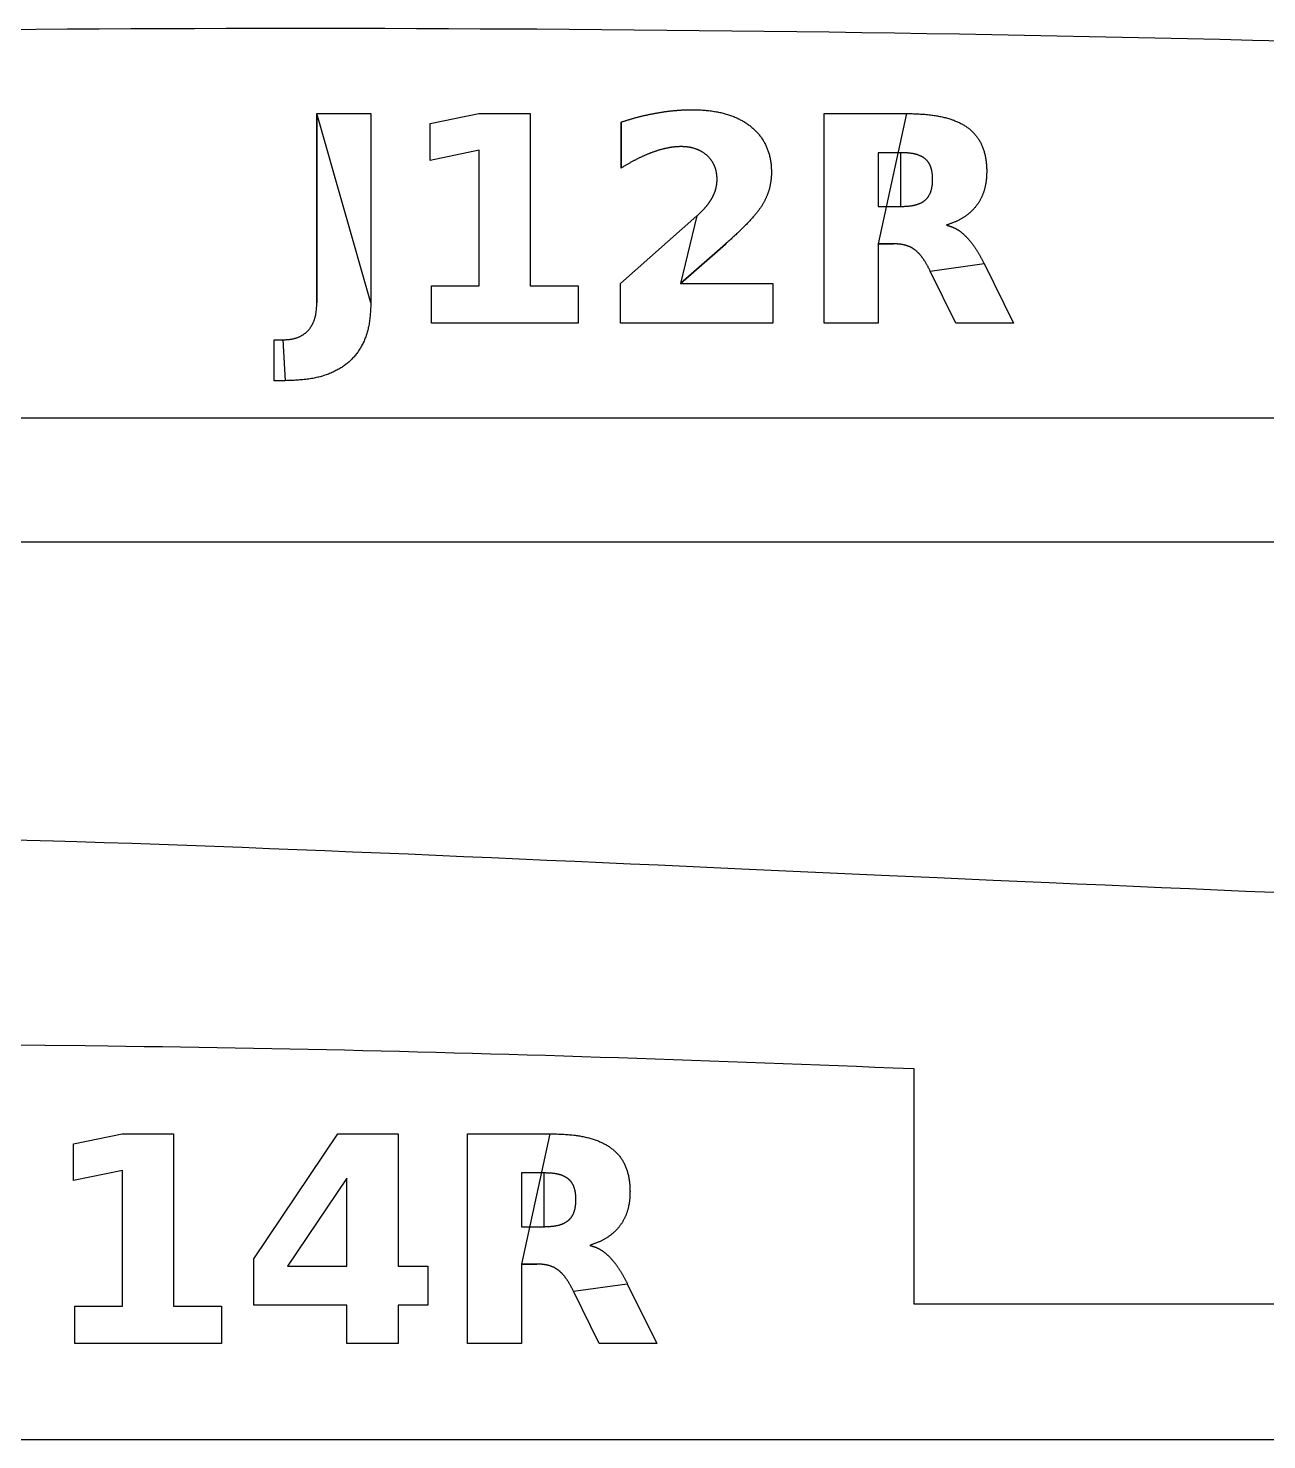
# Model space of a CAD drawing. Extents: x 27 to 271, y 44 to 138.
# Drawn here: x 197.56 to 215.8, y 44.21 to 64.99 of the extents above; entities that cross this region are included whole.
import ezdxf

# ---------------------------------------------------------------- set-up
doc = ezdxf.new("R2010")
doc.units = 0
doc.layers.add('jig_layer', color=7, linetype='CONTINUOUS')
doc.layers.add('jig_number_layer', color=7, linetype='CONTINUOUS')

msp = doc.modelspace()

# ---------------------------------------------------------------- linework, layer by layer
at = {"layer": 'jig_layer', "color": 7}
for points in [[(197.20766, 64.972914), (197.674656, 64.975906), (198.141661, 64.979914), (198.609661, 64.981889), (199.076657, 64.984909), (199.544661, 64.986038)], [(199.544661, 64.985868), (200.01066, 64.987844), (200.478655, 64.988973)], [(200.478655, 64.988868), (200.945657, 64.989997)], [(200.945657, 64.989862), (201.412658, 64.989862), (201.880656, 64.989862), (202.347661, 64.988733)], [(202.347661, 64.988868), (202.814854, 64.988868), (203.282056, 64.986893), (203.74936, 64.985764)], [(203.74936, 64.985868), (204.216759, 64.982877), (204.684054, 64.980901), (205.049258, 64.978926), (205.527653, 64.975906), (206.005961, 64.971898), (206.484358, 64.967891), (206.962753, 64.963883), (207.441258, 64.958888), (207.919856, 64.953893), (208.398553, 64.947881), (208.877258, 64.94187), (209.35606, 64.935859), (209.835059, 64.92886), (210.313854, 64.92186), (210.79296, 64.913845), (211.271956, 64.905858), (211.75106, 64.897872), (212.23036, 64.888869), (212.70956, 64.878878), (213.18886, 64.869875), (213.668257, 64.859884), (214.147555, 64.848878), (214.62696, 64.837871), (215.106453, 64.826864), (215.585957, 64.81487), (216.065557, 64.802876)], [(256.45206, 63.347868), (256.45206, 61.249864), (262.711754, 61.249864), (262.711754, 59.249865), (175.287661, 59.249865), (175.287661, 64.431866)], [(188.20152, 57.42936), (263.352624, 57.42936), (263.352624, 52.152372)], [(215.898123, 52.26591), (215.484518, 52.283972), (215.071221, 52.300905), (214.65792, 52.318967), (214.244922, 52.33703), (213.832022, 52.355092), (213.41932, 52.373154), (213.006821, 52.391216), (212.594421, 52.409279), (211.770121, 52.44625), (211.358223, 52.464312), (210.94652, 52.482374), (210.123524, 52.519373), (208.069124, 52.612366), (206.83842, 52.667371), (206.428622, 52.68628), (206.01892, 52.704342), (205.609323, 52.722404), (205.200021, 52.740466), (204.790822, 52.758529), (204.381921, 52.776591), (203.973021, 52.794653), (203.564518, 52.811586), (203.156219, 52.829649), (202.748123, 52.846582), (202.34032, 52.863515), (201.932721, 52.880449), (201.52542, 52.896535), (201.118323, 52.912622), (200.711621, 52.928709), (200.305317, 52.943666), (199.899321, 52.958624), (199.493722, 52.972453), (199.088519, 52.986564), (198.683922, 52.999546), (198.279721, 53.012529), (197.935421, 53.022406), (197.151921, 53.042444)], [(197.217219, 50.027267), (198.404223, 50.013155), (198.735225, 50.009204), (199.003217, 50.0061), (199.271221, 50.002149), (199.539222, 49.999327), (199.807223, 49.995375), (200.076223, 49.991424), (200.344224, 49.986344), (200.612225, 49.982393), (200.880224, 49.977313), (201.149218, 49.972233), (201.417219, 49.967153), (201.68522, 49.961227), (201.95422, 49.9553), (202.222224, 49.949373), (202.491224, 49.943447), (202.759225, 49.93752), (203.028223, 49.930464), (203.296624, 49.923409), (203.564925, 49.916353), (203.834024, 49.909298), (204.10262, 49.902242), (204.371321, 49.89434), (204.640022, 49.886438), (204.908717, 49.878535), (205.177523, 49.870633), (205.446421, 49.862731), (205.715224, 49.8537), (205.984218, 49.845798), (206.253218, 49.836767), (206.522317, 49.827735), (206.791425, 49.818704), (207.060718, 49.809673), (207.33002, 49.799795), (207.599322, 49.790764), (207.868723, 49.780887), (208.138217, 49.771009), (208.407821, 49.761131), (208.677423, 49.751253), (208.947317, 49.741093), (209.21702, 49.730087), (209.487019, 49.71908), (209.756925, 49.709202), (210.026925, 49.698195), (210.296819, 49.687189), (210.601317, 49.675335), (210.601317, 46.211312), (229.418523, 46.211312)], [(229.418523, 44.211316), (180.460218, 44.211316)]]:
    msp.add_lwpolyline(points, dxfattribs=at)
at = {"layer": 'jig_number_layer', "color": 7}
for points in [[(201.813389, 63.734879), (202.609207, 63.734879), (202.609207, 60.948485), (201.813389, 63.734879), (201.813389, 63.734879), (201.813389, 63.734879), (201.813389, 63.734879)], [(201.813389, 60.948485), (201.813389, 63.734879), (201.813389, 63.734879), (201.813389, 60.948485), (201.813389, 60.948485), (201.813389, 60.948485), (201.813389, 60.948485)], [(203.500109, 61.198601), (204.202905, 61.198601), (204.202905, 63.193311), (203.481505, 63.044484), (203.481505, 63.586058), (204.19877, 63.734879), (204.955312, 63.734879), (204.955312, 61.198601), (205.658113, 61.198601), (205.658113, 60.648762), (203.500109, 60.648762), (203.500109, 61.198601), (203.500109, 61.198601), (203.500109, 61.198601), (203.500109, 61.198601), (203.500109, 61.198601), (203.500109, 61.198601)], [(206.290635, 62.9308), (206.290635, 63.608791), (206.290635, 62.9308), (206.290635, 62.9308), (206.290635, 62.9308), (206.290635, 62.9308)], [(210.075416, 61.816651), (210.075416, 60.648762), (209.279597, 60.648762), (209.279597, 63.734879), (210.49503, 63.734879), (210.075416, 61.816651), (210.075416, 61.816651), (210.075416, 61.816651), (210.075416, 61.816651)], [(210.410278, 63.158169), (210.075416, 63.158169), (210.075416, 62.366493), (210.410278, 62.366493), (210.410278, 62.366493), (210.410278, 63.158169), (210.410278, 63.158169), (210.410278, 63.158169), (210.410278, 63.158169)], [(207.167065, 61.233741), (208.525121, 61.233741), (208.525121, 60.648762), (206.282366, 60.648762), (206.282366, 61.233741), (207.408913, 62.227999), (207.167065, 61.233741), (207.167065, 61.233741), (207.167065, 61.233741), (207.167065, 61.233741)], [(207.82646, 61.812519), (207.167065, 61.233741), (207.167065, 61.233741), (207.82646, 61.812519), (207.82646, 61.812519), (207.82646, 61.812519), (207.82646, 61.812519)], [(210.300725, 61.816651), (210.075416, 61.816651), (210.075416, 61.816651), (210.300725, 61.816651), (210.300725, 61.816651), (210.300725, 61.816651), (210.300725, 61.816651)], [(211.63398, 61.525195), (212.065994, 60.648762), (211.218501, 60.648762), (210.842296, 61.415644), (211.63398, 61.525195), (211.63398, 61.525195), (211.63398, 61.525195), (211.63398, 61.525195)], [(201.348303, 59.801271), (201.187073, 59.801271), (201.187073, 60.402788), (201.311092, 60.402788), (201.348303, 59.801271), (201.348303, 59.801271), (201.348303, 59.801271), (201.348303, 59.801271)], [(198.249678, 46.179929), (198.952479, 46.179929), (198.952479, 48.174647), (198.231074, 48.025803), (198.231074, 48.567387), (198.948339, 48.716203), (199.704889, 48.716203), (199.704889, 46.179929), (200.407685, 46.179929), (200.407685, 45.630075), (198.249678, 45.630075), (198.249678, 46.179929), (198.249678, 46.179929), (198.249678, 46.179929), (198.249678, 46.179929), (198.249678, 46.179929), (198.249678, 46.179929)], [(202.123339, 48.716203), (203.008047, 48.716203), (203.008047, 46.769039), (203.448327, 46.769039), (203.448327, 46.192318), (203.008047, 46.192318), (203.008047, 45.630075), (202.255636, 45.630075), (202.255636, 46.192318), (200.887245, 46.192318), (200.887245, 46.874449), (202.123339, 48.716203), (202.123339, 48.716203), (202.123339, 48.716203), (202.123339, 48.716203), (202.123339, 48.716203), (202.123339, 48.716203)], [(204.824988, 46.797967), (204.824988, 45.630075), (204.029172, 45.630075), (204.029172, 48.716203), (205.244601, 48.716203), (204.824988, 46.797967), (204.824988, 46.797967), (204.824988, 46.797967), (204.824988, 46.797967)], [(202.255636, 48.06094), (201.383338, 46.769039), (202.255636, 46.769039), (202.255636, 48.06094), (202.255636, 48.06094), (202.255636, 48.06094), (202.255636, 48.06094), (202.255636, 48.06094), (202.255636, 48.06094)], [(205.159853, 48.139482), (204.824988, 48.139482), (204.824988, 47.347821), (205.159853, 47.347821), (205.159853, 47.347821), (205.159853, 48.139482), (205.159853, 48.139482), (205.159853, 48.139482), (205.159853, 48.139482)], [(205.050291, 46.797967), (204.824988, 46.797967), (204.824988, 46.797967), (205.050291, 46.797967), (205.050291, 46.797967), (205.050291, 46.797967), (205.050291, 46.797967)], [(206.383551, 46.506516), (206.81556, 45.630075), (205.968072, 45.630075), (205.591867, 46.396957), (206.383551, 46.506516), (206.383551, 46.506516), (206.383551, 46.506516), (206.383551, 46.506516)]]:
    msp.add_lwpolyline(points, close=True, dxfattribs=at)
for points, knots in [([(206.290635, 63.608791), (206.297223, 63.610872), (206.310402, 63.615035), (206.330173, 63.621275), (206.349957, 63.62748), (206.369754, 63.633642), (206.389567, 63.639747), (206.409402, 63.645776), (206.429263, 63.651714), (206.449156, 63.657543), (206.468945, 63.663212), (206.488631, 63.668719), (206.508213, 63.674059), (206.527828, 63.679283), (206.547477, 63.684381), (206.567157, 63.689351), (206.586871, 63.694177), (206.606606, 63.698918), (206.626374, 63.703529), (206.646037, 63.708008), (206.665599, 63.712358), (206.685061, 63.716562), (206.704548, 63.720653), (206.724055, 63.724639), (206.74358, 63.728535), (206.763124, 63.732335), (206.782687, 63.736041), (206.802268, 63.739654), (206.821745, 63.74315), (206.841117, 63.746535), (206.860387, 63.749789), (206.87967, 63.752972), (206.898974, 63.75602), (206.91829, 63.758982), (206.937622, 63.761826), (206.956968, 63.764582), (206.97634, 63.767158), (206.995592, 63.769622), (207.014741, 63.771843), (207.033762, 63.774031), (207.052805, 63.776055), (207.071859, 63.77796), (207.090925, 63.779724), (207.110007, 63.781307), (207.129085, 63.782926), (207.148186, 63.784248), (207.167187, 63.785438), (207.186083, 63.786555), (207.204872, 63.787603), (207.223673, 63.788326), (207.242471, 63.789136), (207.261282, 63.78969), (207.280099, 63.79005), (207.298919, 63.790311), (207.31774, 63.790538), (207.342998, 63.790654), (207.374692, 63.790394), (207.412815, 63.789504), (207.450917, 63.787881), (207.488986, 63.785625), (207.527016, 63.782784), (207.564987, 63.779189), (207.602878, 63.774789), (207.640674, 63.769589), (207.676711, 63.7638), (207.710986, 63.757528), (207.7435, 63.750864), (207.775854, 63.743481), (207.808022, 63.735341), (207.839979, 63.726416), (207.871686, 63.716654), (207.903124, 63.706068), (207.934242, 63.69459), (207.964, 63.682625), (207.992396, 63.670237), (208.01945, 63.657528), (208.04613, 63.644043), (208.072403, 63.629773), (208.098248, 63.614737), (208.123624, 63.598914), (208.14849, 63.582291), (208.172819, 63.564886), (208.196073, 63.547065), (208.218253, 63.528892), (208.23937, 63.510424), (208.259864, 63.491275), (208.279715, 63.471467), (208.298865, 63.450984), (208.317283, 63.429853), (208.334929, 63.408087), (208.351753, 63.385695), (208.367668, 63.362758), (208.382651, 63.339304), (208.396688, 63.315372), (208.409849, 63.290933), (208.422127, 63.266027), (208.433532, 63.240697), (208.444054, 63.214989), (208.453693, 63.188936), (208.462469, 63.162576), (208.470623, 63.135148), (208.478025, 63.106647), (208.484644, 63.077103), (208.490267, 63.047354), (208.494923, 63.017439), (208.498635, 62.987394), (208.501446, 62.957249), (208.503273, 62.927028), (208.504363, 62.89677), (208.504572, 62.870457), (208.504279, 62.848112), (208.503762, 62.829735), (208.502833, 62.811377), (208.501576, 62.79305), (208.50008, 62.774748), (208.498061, 62.756505), (208.495897, 62.73828), (208.493165, 62.720134), (208.490123, 62.702115), (208.486735, 62.684233), (208.482982, 62.666502), (208.478848, 62.648851), (208.474356, 62.631284), (208.469522, 62.613802), (208.464307, 62.596428), (208.458774, 62.579148), (208.452886, 62.561982), (208.446631, 62.544814), (208.439982, 62.527662), (208.432956, 62.510527), (208.425592, 62.493539), (208.417885, 62.476707), (208.409842, 62.460038), (208.401463, 62.443541), (208.392745, 62.427228), (208.383702, 62.4111), (208.373673, 62.394092), (208.362583, 62.376259), (208.350396, 62.357641), (208.337796, 62.339293), (208.324823, 62.321196), (208.311499, 62.303346), (208.297881, 62.285707), (208.283992, 62.268277), (208.269869, 62.251027), (208.253963, 62.232072), (208.236249, 62.21143), (208.216638, 62.189183), (208.19677, 62.167176), (208.176655, 62.145407), (208.156315, 62.123859), (208.13576, 62.102519), (208.114997, 62.081387), (208.094062, 62.06043), (208.071141, 62.037864), (208.046196, 62.013731), (208.019211, 61.988052), (207.992031, 61.962572), (207.96469, 61.937262), (207.937212, 61.912099), (207.909626, 61.887049), (207.881957, 61.862086), (207.854236, 61.837175), (207.835736, 61.820588), (207.826486, 61.812294)], [0, 0, 0, 0, 0.020726, 0.041462, 0.062198, 0.082928, 0.103662, 0.124395, 0.145122, 0.165852, 0.186582, 0.206878, 0.227174, 0.247472, 0.267776, 0.288071, 0.308365, 0.328665, 0.348961, 0.369259, 0.389167, 0.40908, 0.42899, 0.448902, 0.46881, 0.48872, 0.508633, 0.528543, 0.548453, 0.567998, 0.587539, 0.607082, 0.626628, 0.646167, 0.665708, 0.685247, 0.704791, 0.724335, 0.743473, 0.762624, 0.781774, 0.800924, 0.82007, 0.839216, 0.858365, 0.87751, 0.896654, 0.915479, 0.934296, 0.953107, 0.971924, 0.990743, 1.009562, 1.028386, 1.047207, 1.066029, 1.104159, 1.14229, 1.180423, 1.218561, 1.256693, 1.294826, 1.332974, 1.371123, 1.409273, 1.44246, 1.475648, 1.508834, 1.542009, 1.575184, 1.608363, 1.641526, 1.67469, 1.707851, 1.737732, 1.767619, 1.797509, 1.827403, 1.8573, 1.887198, 1.917105, 1.947015, 1.976925, 2.004979, 2.033024, 2.061069, 2.089107, 2.11714, 2.145173, 2.173184, 2.201182, 2.229178, 2.256916, 2.284655, 2.312394, 2.34017, 2.367942, 2.395714, 2.423487, 2.451266, 2.479045, 2.509315, 2.539586, 2.569856, 2.600127, 2.630396, 2.660664, 2.690937, 2.721213, 2.751488, 2.769866, 2.788251, 2.806638, 2.825006, 2.843361, 2.861722, 2.880065, 2.898417, 2.916766, 2.934886, 2.95301, 2.971135, 2.989268, 3.007404, 3.025543, 3.043686, 3.061833, 3.079982, 3.098498, 3.117017, 3.135535, 3.154043, 3.17255, 3.191057, 3.209547, 3.228034, 3.246524, 3.268778, 3.291027, 3.313273, 3.335545, 3.357823, 3.380094, 3.402395, 3.424683, 3.446972, 3.476628, 3.506284, 3.53594, 3.565569, 3.595202, 3.624834, 3.654454, 3.684078, 3.713701, 3.750947, 3.7882, 3.825453, 3.862713, 3.899972, 3.937231, 3.974498, 4.011768, 4.04904, 4.04904, 4.04904, 4.04904]), ([(210.49503, 63.734879), (210.50878, 63.734503), (210.536282, 63.73375), (210.577532, 63.732503), (210.618761, 63.731011), (210.659963, 63.729194), (210.701135, 63.727065), (210.742268, 63.724403), (210.783348, 63.721102), (210.824359, 63.717103), (210.862885, 63.712566), (210.89892, 63.707579), (210.932467, 63.70227), (210.965907, 63.696275), (210.99922, 63.68957), (211.032381, 63.68211), (211.065365, 63.673852), (211.09815, 63.664787), (211.130701, 63.654873), (211.161111, 63.644691), (211.189407, 63.634403), (211.215618, 63.624135), (211.241527, 63.613157), (211.267096, 63.601434), (211.292286, 63.588944), (211.317042, 63.575626), (211.341304, 63.561444), (211.365014, 63.546373), (211.38737, 63.5309), (211.408369, 63.515094), (211.428065, 63.49909), (211.447145, 63.482342), (211.465584, 63.464882), (211.48333, 63.446708), (211.500349, 63.427864), (211.516595, 63.408366), (211.532031, 63.388237), (211.546797, 63.367238), (211.560805, 63.34536), (211.574045, 63.322652), (211.586358, 63.299411), (211.597746, 63.27569), (211.608257, 63.251557), (211.617872, 63.227052), (211.626643, 63.202228), (211.634568, 63.177117), (211.642024, 63.150546), (211.648881, 63.122508), (211.65504, 63.093014), (211.660252, 63.063342), (211.664494, 63.033519), (211.667876, 63.003591), (211.670393, 62.973572), (211.672229, 62.943496), (211.673152, 62.913373), (211.673349, 62.886136), (211.673114, 62.861801), (211.672568, 62.840371), (211.671649, 62.818967), (211.670305, 62.797592), (211.668517, 62.776257), (211.666302, 62.754956), (211.663566, 62.733722), (211.660494, 62.712541), (211.657013, 62.692088), (211.653174, 62.672364), (211.649024, 62.65337), (211.644443, 62.634475), (211.639424, 62.615688), (211.633941, 62.59703), (211.627997, 62.578516), (211.621579, 62.560161), (211.614682, 62.541981), (211.607414, 62.524317), (211.599823, 62.507165), (211.591909, 62.490542), (211.583565, 62.47413), (211.574797, 62.45794), (211.565583, 62.442002), (211.555968, 62.426306), (211.545912, 62.410892), (211.535461, 62.395745), (211.524587, 62.380889), (211.513297, 62.366337), (211.501621, 62.35208), (211.489556, 62.338147), (211.477128, 62.324535), (211.46435, 62.311247), (211.45123, 62.298292), (211.437777, 62.28568), (211.424015, 62.273403), (211.409646, 62.261184), (211.394626, 62.249093), (211.378975, 62.237127), (211.363027, 62.225567), (211.346789, 62.21442), (211.330282, 62.203681), (211.31351, 62.193378), (211.296508, 62.183481), (211.279269, 62.174022), (211.261189, 62.164661), (211.242241, 62.155465), (211.222445, 62.146435), (211.202448, 62.13781), (211.18232, 62.12956), (211.161942, 62.121596), (211.141934, 62.113888), (211.120072, 62.106319), (211.104763, 62.099052), (211.070617, 62.092269), (211.093197, 62.088154), (211.103353, 62.084639), (211.115608, 62.081099), (211.127255, 62.077428), (211.139002, 62.073633), (211.150641, 62.069656), (211.162199, 62.06545), (211.17365, 62.06099), (211.185057, 62.056242), (211.19637, 62.051108), (211.2076, 62.045648), (211.218687, 62.039881), (211.22963, 62.033821), (211.240431, 62.027491), (211.251085, 62.020913), (211.261584, 62.014083), (211.271944, 62.007028), (211.282315, 61.999618), (211.292709, 61.991878), (211.303121, 61.983806), (211.31337, 61.975531), (211.323446, 61.96705), (211.333363, 61.958391), (211.343125, 61.949559), (211.352728, 61.940555), (211.362181, 61.931397), (211.371897, 61.921684), (211.381851, 61.911391), (211.392035, 61.900507), (211.402032, 61.889451), (211.411861, 61.878243), (211.421515, 61.866882), (211.431011, 61.855384), (211.44033, 61.843741), (211.449502, 61.831986), (211.459075, 61.819392), (211.469013, 61.805936), (211.479291, 61.791604), (211.489369, 61.777133), (211.49926, 61.762535), (211.508957, 61.747806), (211.518489, 61.732972), (211.527826, 61.718016), (211.537007, 61.702967), (211.546525, 61.686989), (211.556349, 61.670062), (211.56647, 61.652188), (211.576418, 61.634215), (211.58623, 61.616167), (211.595925, 61.598055), (211.605513, 61.579885), (211.615049, 61.561684), (211.624522, 61.543447), (211.63082, 61.531279), (211.633968, 61.525195)], [0, 0, 0, 0, 0.041268, 0.082536, 0.123806, 0.165035, 0.20626, 0.247485, 0.288689, 0.329892, 0.371095, 0.405057, 0.439019, 0.472983, 0.506969, 0.540955, 0.574942, 0.608965, 0.642988, 0.677013, 0.705158, 0.733306, 0.761455, 0.789563, 0.817677, 0.845791, 0.87388, 0.901968, 0.930054, 0.955423, 0.980798, 1.006173, 1.031565, 1.056961, 1.082357, 1.107721, 1.133079, 1.158434, 1.18471, 1.21099, 1.23727, 1.263592, 1.289908, 1.316222, 1.342547, 1.368875, 1.395203, 1.425325, 1.455451, 1.485577, 1.51569, 1.545804, 1.57592, 1.606056, 1.636188, 1.66632, 1.687762, 1.709195, 1.730627, 1.752029, 1.773441, 1.794855, 1.81627, 1.837666, 1.859059, 1.878504, 1.897942, 1.917379, 1.936828, 1.956272, 1.975716, 1.995156, 2.014599, 2.034042, 2.052452, 2.070861, 2.089267, 2.107681, 2.126089, 2.144491, 2.162894, 2.181293, 2.199695, 2.218116, 2.236542, 2.254972, 2.273402, 2.291834, 2.310269, 2.32871, 2.347149, 2.36559, 2.38529, 2.404988, 2.424687, 2.444376, 2.464069, 2.483758, 2.503423, 2.523082, 2.542741, 2.564498, 2.586257, 2.608017, 2.629805, 2.651588, 2.673371, 2.695186, 2.71701, 2.738836, 2.751082, 2.763425, 2.775767, 2.788081, 2.800397, 2.812709, 2.825003, 2.837288, 2.849572, 2.862067, 2.874552, 2.887029, 2.899554, 2.912074, 2.924582, 2.937115, 2.949646, 2.962181, 2.975351, 2.988523, 3.0017, 3.014867, 3.02803, 3.041195, 3.054358, 3.06752, 3.080676, 3.095571, 3.110477, 3.125389, 3.140287, 3.155197, 3.170113, 3.185023, 3.199934, 3.214843, 3.23248, 3.250116, 3.267749, 3.285383, 3.303015, 3.32065, 3.33828, 3.355907, 3.373536, 3.394074, 3.414616, 3.435158, 3.455699, 3.476245, 3.496788, 3.517334, 3.537888, 3.558439, 3.558439, 3.558439, 3.558439]), ([(207.408913, 62.227999), (207.412384, 62.231272), (207.419327, 62.237821), (207.429729, 62.247659), (207.440095, 62.257535), (207.450432, 62.267437), (207.460692, 62.277414), (207.470868, 62.287477), (207.480961, 62.29762), (207.490953, 62.307861), (207.500478, 62.317894), (207.509556, 62.327696), (207.518198, 62.33725), (207.526708, 62.346919), (207.535115, 62.356679), (207.54339, 62.36656), (207.551547, 62.376546), (207.559573, 62.386638), (207.56746, 62.396835), (207.574972, 62.406778), (207.582087, 62.416488), (207.588842, 62.425932), (207.595456, 62.435477), (207.601967, 62.445092), (207.608311, 62.454814), (207.614515, 62.464624), (207.620565, 62.474529), (207.626453, 62.484534), (207.632047, 62.494381), (207.637322, 62.504078), (207.642295, 62.513615), (207.647111, 62.523234), (207.651772, 62.532932), (207.65625, 62.542713), (207.660551, 62.552575), (207.664667, 62.562516), (207.668611, 62.572526), (207.672338, 62.582487), (207.675816, 62.592409), (207.679085, 62.602281), (207.682169, 62.612215), (207.685062, 62.622206), (207.68774, 62.63225), (207.690264, 62.642327), (207.69245, 62.652483), (207.694599, 62.662647), (207.696522, 62.672839), (207.698129, 62.683063), (207.699638, 62.693281), (207.700957, 62.703532), (207.701966, 62.713816), (207.702819, 62.724111), (207.703477, 62.734424), (207.703947, 62.744749), (207.704232, 62.755088), (207.704328, 62.767044), (207.704212, 62.780616), (207.703613, 62.795789), (207.702663, 62.810942), (207.701329, 62.826067), (207.699541, 62.841144), (207.697359, 62.856175), (207.694608, 62.871111), (207.691528, 62.885978), (207.688035, 62.900377), (207.684172, 62.914303), (207.67999, 62.927761), (207.675375, 62.941075), (207.670366, 62.954246), (207.664922, 62.967242), (207.659071, 62.980057), (207.65279, 62.992661), (207.646099, 63.005042), (207.638987, 63.017224), (207.63142, 63.029166), (207.62342, 63.040862), (207.615029, 63.052286), (207.606264, 63.063432), (207.597145, 63.074291), (207.587701, 63.084875), (207.57792, 63.095154), (207.567823, 63.105134), (207.557362, 63.114883), (207.546544, 63.124392), (207.535369, 63.133639), (207.523915, 63.142531), (207.512211, 63.151086), (207.50026, 63.159284), (207.488072, 63.167121), (207.475653, 63.174575), (207.463011, 63.181637), (207.449964, 63.188431), (207.436489, 63.194881), (207.422619, 63.201013), (207.408569, 63.206729), (207.394348, 63.212014), (207.379972, 63.216881), (207.365463, 63.221339), (207.35084, 63.22541), (207.336116, 63.229108), (207.320766, 63.232546), (207.304792, 63.235692), (207.2882, 63.238519), (207.271535, 63.240886), (207.254832, 63.242928), (207.238077, 63.24448), (207.221293, 63.245643), (207.204493, 63.246557), (207.187673, 63.246943), (207.171705, 63.24705), (207.15659, 63.246936), (207.142328, 63.246624), (207.128083, 63.245866), (207.113835, 63.245217), (207.099616, 63.244135), (207.08541, 63.242907), (207.07123, 63.241418), (207.05706, 63.239849), (207.042551, 63.237983), (207.027685, 63.23593), (207.012495, 63.233492), (206.997325, 63.230889), (206.982211, 63.227997), (206.967112, 63.225051), (206.952065, 63.221877), (206.937065, 63.218472), (206.922103, 63.2149), (206.906748, 63.211071), (206.891023, 63.206898), (206.874914, 63.20244), (206.858864, 63.197762), (206.84286, 63.192935), (206.826915, 63.187921), (206.811023, 63.182748), (206.79518, 63.177422), (206.779386, 63.17196), (206.7632, 63.166225), (206.746638, 63.160172), (206.729699, 63.153807), (206.712815, 63.1473), (206.695989, 63.140649), (206.679221, 63.133854), (206.66251, 63.126923), (206.645858, 63.119849), (206.629267, 63.112631), (206.61228, 63.105073), (206.594906, 63.097159), (206.577146, 63.08889), (206.559459, 63.080472), (206.54185, 63.071892), (206.524316, 63.063157), (206.506854, 63.054282), (206.489473, 63.045251), (206.472174, 63.036064), (206.454485, 63.026482), (206.436414, 63.016491), (206.417961, 63.006097), (206.399583, 62.995566), (206.381268, 62.984926), (206.363009, 62.974193), (206.344789, 62.963388), (206.326604, 62.952523), (206.30844, 62.941623), (206.296337, 62.934347), (206.290285, 62.930709)], [0, 0, 0, 0, 0.014315, 0.028632, 0.042953, 0.057265, 0.071576, 0.085888, 0.100196, 0.114504, 0.128811, 0.141696, 0.154583, 0.167458, 0.18034, 0.193226, 0.206122, 0.219019, 0.231907, 0.244797, 0.256404, 0.268019, 0.279629, 0.291241, 0.302852, 0.314455, 0.32606, 0.337672, 0.349281, 0.360033, 0.370787, 0.381547, 0.392304, 0.403063, 0.413817, 0.424579, 0.43534, 0.446093, 0.456482, 0.466881, 0.477288, 0.487687, 0.498082, 0.508473, 0.518847, 0.529244, 0.53964, 0.549957, 0.560292, 0.570625, 0.580958, 0.591289, 0.601616, 0.611957, 0.622296, 0.632642, 0.647825, 0.663008, 0.678192, 0.693368, 0.708552, 0.723736, 0.738926, 0.754104, 0.769281, 0.783367, 0.797454, 0.811551, 0.825632, 0.83972, 0.853816, 0.867888, 0.881957, 0.896031, 0.910197, 0.92436, 0.938533, 0.952712, 0.966892, 0.981067, 0.99526, 1.00945, 1.023651, 1.038154, 1.052655, 1.067157, 1.081648, 1.09614, 1.110629, 1.12511, 1.139586, 1.154066, 1.169233, 1.184395, 1.199555, 1.214729, 1.229905, 1.24508, 1.260257, 1.275439, 1.290618, 1.307442, 1.324276, 1.341106, 1.357933, 1.374755, 1.391578, 1.408403, 1.425225, 1.442048, 1.456305, 1.47057, 1.484839, 1.499099, 1.513356, 1.527614, 1.541875, 1.556129, 1.570384, 1.58576, 1.601147, 1.616535, 1.631933, 1.647309, 1.662686, 1.678066, 1.693452, 1.708833, 1.725541, 1.742257, 1.758977, 1.775692, 1.792405, 1.809119, 1.82583, 1.842545, 1.859256, 1.877347, 1.895444, 1.91354, 1.93163, 1.949723, 1.967815, 1.985905, 2.003999, 2.022092, 2.041684, 2.061274, 2.080861, 2.100446, 2.120038, 2.139628, 2.15921, 2.1788, 2.198389, 2.219562, 2.240744, 2.261926, 2.283106, 2.304287, 2.325467, 2.346653, 2.367837, 2.389019, 2.389019, 2.389019, 2.389019]), ([(210.410278, 62.366493), (210.415886, 62.36668), (210.4271, 62.367052), (210.443919, 62.367644), (210.460738, 62.368105), (210.477529, 62.369054), (210.494313, 62.369981), (210.511082, 62.371106), (210.527814, 62.372663), (210.544521, 62.374437), (210.560163, 62.37647), (210.574726, 62.378746), (210.588221, 62.381136), (210.601664, 62.383818), (210.615035, 62.386866), (210.628331, 62.390245), (210.64153, 62.394005), (210.65462, 62.398144), (210.667588, 62.402678), (210.679664, 62.407342), (210.690867, 62.412059), (210.701201, 62.416779), (210.711383, 62.421806), (210.721386, 62.427173), (210.731195, 62.432877), (210.740785, 62.43893), (210.750118, 62.445351), (210.759177, 62.452135), (210.767794, 62.459205), (210.775979, 62.466519), (210.78372, 62.474069), (210.791153, 62.481931), (210.798266, 62.490093), (210.805045, 62.498536), (210.811501, 62.507225), (210.817621, 62.516153), (210.823386, 62.525317), (210.82901, 62.53505), (210.834445, 62.545366), (210.839645, 62.556264), (210.84442, 62.56736), (210.848794, 62.578622), (210.852789, 62.590023), (210.856439, 62.601541), (210.859711, 62.613173), (210.862678, 62.624891), (210.865479, 62.637434), (210.868094, 62.650797), (210.870447, 62.664984), (210.872456, 62.679222), (210.87399, 62.693516), (210.875334, 62.707827), (210.876326, 62.722175), (210.876996, 62.736545), (210.877337, 62.750929), (210.877435, 62.765263), (210.877332, 62.779548), (210.876996, 62.793778), (210.876321, 62.807994), (210.875355, 62.822186), (210.874143, 62.836358), (210.872433, 62.850478), (210.870559, 62.864583), (210.868136, 62.878608), (210.865518, 62.891824), (210.862675, 62.904209), (210.859746, 62.915788), (210.85646, 62.927268), (210.852842, 62.938647), (210.848843, 62.949898), (210.844447, 62.960996), (210.839671, 62.971935), (210.834472, 62.982673), (210.829044, 62.992835), (210.823403, 63.002407), (210.817626, 63.011419), (210.811502, 63.020204), (210.805038, 63.028747), (210.798242, 63.037032), (210.79113, 63.045038), (210.78371, 63.052744), (210.775981, 63.060127), (210.767807, 63.067306), (210.75918, 63.07424), (210.7501, 63.08089), (210.740751, 63.08717), (210.731166, 63.093098), (210.721353, 63.098662), (210.711353, 63.103899), (210.701181, 63.108806), (210.690861, 63.113399), (210.679669, 63.117994), (210.667594, 63.12255), (210.654613, 63.126977), (210.641515, 63.131027), (210.628306, 63.13468), (210.615017, 63.137997), (210.601649, 63.140979), (210.588217, 63.143635), (210.574731, 63.145966), (210.560178, 63.148159), (210.54454, 63.150108), (210.527839, 63.15194), (210.511093, 63.153407), (210.494331, 63.154663), (210.477547, 63.155601), (210.460748, 63.156334), (210.443942, 63.157075), (210.427119, 63.157514), (210.415907, 63.157857), (210.410301, 63.158028)], [0, 0, 0, 0, 0.016831, 0.033662, 0.05049, 0.067302, 0.084112, 0.10092, 0.117719, 0.13452, 0.151322, 0.165033, 0.178734, 0.192437, 0.206152, 0.219871, 0.233587, 0.247319, 0.261052, 0.274791, 0.286151, 0.297512, 0.30887, 0.320212, 0.331561, 0.342903, 0.354225, 0.365538, 0.376846, 0.387651, 0.398458, 0.409277, 0.420103, 0.430927, 0.441751, 0.45257, 0.463391, 0.474222, 0.486288, 0.49836, 0.510439, 0.522517, 0.534598, 0.546677, 0.558756, 0.570845, 0.582935, 0.597307, 0.611689, 0.626073, 0.640437, 0.654815, 0.669192, 0.68358, 0.697966, 0.712353, 0.726583, 0.740818, 0.755054, 0.769274, 0.783493, 0.797718, 0.81194, 0.826175, 0.840407, 0.852354, 0.86429, 0.876236, 0.888171, 0.900106, 0.912049, 0.923974, 0.935906, 0.947832, 0.958527, 0.96923, 0.979937, 0.990646, 1.001359, 1.012078, 1.022761, 1.033445, 1.044135, 1.055388, 1.066638, 1.077888, 1.089167, 1.10044, 1.111724, 1.123025, 1.134316, 1.145605, 1.159317, 1.173026, 1.186744, 1.200441, 1.214134, 1.227832, 1.241525, 1.255208, 1.268885, 1.285675, 1.302481, 1.319286, 1.336101, 1.352907, 1.369714, 1.386547, 1.403372, 1.420198, 1.420198, 1.420198, 1.420198]), ([(210.842296, 61.415644), (210.839603, 61.42083), (210.834216, 61.431206), (210.826099, 61.446752), (210.817928, 61.46227), (210.809669, 61.477736), (210.801289, 61.493131), (210.792766, 61.508443), (210.784075, 61.523657), (210.77518, 61.53875), (210.766574, 61.552852), (210.758278, 61.565971), (210.750334, 61.578132), (210.742196, 61.590165), (210.733859, 61.602064), (210.725318, 61.613819), (210.716542, 61.625406), (210.70755, 61.636833), (210.698329, 61.648084), (210.689439, 61.658463), (210.680925, 61.668), (210.672836, 61.676734), (210.664558, 61.685283), (210.65611, 61.693657), (210.647455, 61.70181), (210.638602, 61.709736), (210.629537, 61.717409), (210.620259, 61.724809), (210.611033, 61.731741), (210.601852, 61.738183), (210.592759, 61.744185), (210.583493, 61.749937), (210.574058, 61.755414), (210.564479, 61.760647), (210.55476, 61.765626), (210.544908, 61.770345), (210.534936, 61.774804), (210.524542, 61.779127), (210.51373, 61.783319), (210.50248, 61.78733), (210.491137, 61.791059), (210.479696, 61.794468), (210.468183, 61.797604), (210.456584, 61.800399), (210.444961, 61.803065), (210.433248, 61.805272), (210.420996, 61.807352), (210.408173, 61.809111), (210.394821, 61.81077), (210.381432, 61.812155), (210.368005, 61.813154), (210.354564, 61.814047), (210.341119, 61.814994), (210.327642, 61.815456), (210.314166, 61.816047), (210.305177, 61.81642), (210.300683, 61.816606)], [0, 0, 0, 0, 0.01753, 0.035072, 0.052612, 0.070144, 0.08767, 0.105195, 0.122717, 0.140233, 0.157751, 0.172275, 0.186798, 0.201326, 0.215854, 0.230382, 0.244913, 0.259458, 0.274001, 0.288552, 0.300451, 0.312353, 0.324262, 0.33615, 0.348035, 0.359928, 0.371793, 0.383661, 0.395525, 0.406407, 0.417304, 0.428206, 0.439121, 0.450029, 0.460947, 0.471876, 0.4828, 0.493712, 0.505644, 0.517586, 0.529536, 0.541462, 0.553397, 0.565328, 0.577253, 0.589166, 0.601082, 0.614531, 0.627991, 0.641444, 0.654907, 0.668381, 0.681856, 0.695338, 0.708831, 0.722326, 0.722326, 0.722326, 0.722326]), ([(201.311092, 60.402788), (201.316756, 60.403071), (201.328085, 60.403635), (201.345076, 60.404545), (201.362045, 60.405577), (201.378986, 60.406802), (201.395889, 60.408278), (201.412754, 60.410057), (201.429562, 60.412245), (201.446292, 60.41492), (201.462232, 60.417998), (201.477373, 60.421423), (201.491709, 60.425156), (201.505923, 60.429359), (201.520007, 60.434011), (201.53394, 60.439128), (201.547697, 60.444704), (201.561252, 60.450759), (201.57458, 60.4573), (201.587376, 60.464167), (201.599644, 60.471315), (201.61138, 60.478728), (201.622848, 60.48654), (201.634045, 60.494736), (201.644941, 60.503324), (201.655536, 60.512279), (201.665792, 60.52161), (201.675714, 60.531285), (201.685399, 60.541403), (201.69478, 60.552005), (201.703875, 60.56305), (201.712594, 60.574402), (201.720892, 60.586072), (201.728808, 60.598004), (201.736325, 60.610195), (201.743442, 60.622623), (201.750175, 60.635269), (201.756726, 60.648588), (201.763082, 60.662568), (201.769177, 60.677224), (201.774801, 60.692066), (201.779962, 60.70707), (201.784684, 60.722215), (201.788963, 60.737483), (201.792805, 60.75286), (201.796211, 60.768331), (201.79936, 60.784708), (201.8022, 60.801993), (201.804689, 60.82018), (201.806716, 60.838434), (201.808483, 60.85672), (201.809798, 60.875051), (201.810893, 60.893403), (201.811895, 60.911774), (201.812621, 60.930172), (201.813152, 60.942437), (201.813417, 60.948569)], [0, 0, 0, 0, 0.017013, 0.034029, 0.051045, 0.068014, 0.084981, 0.101946, 0.118885, 0.135826, 0.152765, 0.167581, 0.182388, 0.197199, 0.21204, 0.226877, 0.24172, 0.256564, 0.271408, 0.286248, 0.30012, 0.313996, 0.327881, 0.341742, 0.355616, 0.369493, 0.383349, 0.397204, 0.41106, 0.42536, 0.439663, 0.453975, 0.468291, 0.482613, 0.496927, 0.511246, 0.525573, 0.539898, 0.555768, 0.571638, 0.587508, 0.603374, 0.619233, 0.635092, 0.650938, 0.666775, 0.682611, 0.700963, 0.719318, 0.737674, 0.756057, 0.774429, 0.792803, 0.811211, 0.829623, 0.848039, 0.848039, 0.848039, 0.848039]), ([(202.609207, 60.948485), (202.608625, 60.93535), (202.607461, 60.909079), (202.605413, 60.869685), (202.603104, 60.83034), (202.600347, 60.791059), (202.597013, 60.751857), (202.592912, 60.712747), (202.58788, 60.673766), (202.581804, 60.634956), (202.574847, 60.598063), (202.567048, 60.563123), (202.558621, 60.530121), (202.549151, 60.497379), (202.538616, 60.46494), (202.527026, 60.43284), (202.514349, 60.401148), (202.500595, 60.3699), (202.485726, 60.339161), (202.470156, 60.309724), (202.453963, 60.281603), (202.43725, 60.25478), (202.419612, 60.228568), (202.401062, 60.203002), (202.381616, 60.17812), (202.361288, 60.153973), (202.340094, 60.130606), (202.31805, 60.108061), (202.294953, 60.086167), (202.270778, 60.065023), (202.24559, 60.044629), (202.219642, 60.025179), (202.192991, 60.006677), (202.165702, 59.989099), (202.137828, 59.972446), (202.109414, 59.956711), (202.080516, 59.941862), (202.049892, 59.927293), (202.017517, 59.913126), (201.983378, 59.899482), (201.948839, 59.886918), (201.913942, 59.875421), (201.878733, 59.86495), (201.843259, 59.855472), (201.807552, 59.846985), (201.771648, 59.839447), (201.733447, 59.83243), (201.692937, 59.826126), (201.650143, 59.82058), (201.60722, 59.816008), (201.564202, 59.812278), (201.521119, 59.809238), (201.477973, 59.806765), (201.43478, 59.804712), (201.39155, 59.802919), (201.362726, 59.801824), (201.348315, 59.801277)], [0, 0, 0, 0, 0.039443, 0.078891, 0.118338, 0.15768, 0.197021, 0.236363, 0.275644, 0.314922, 0.354195, 0.388251, 0.422306, 0.456362, 0.490485, 0.524607, 0.558729, 0.592867, 0.627009, 0.661146, 0.692746, 0.724341, 0.755936, 0.787509, 0.819081, 0.850655, 0.882178, 0.913703, 0.945226, 0.977627, 1.010029, 1.04243, 1.074889, 1.107341, 1.139793, 1.17228, 1.204763, 1.237246, 1.274004, 1.310763, 1.34752, 1.384246, 1.420974, 1.457703, 1.494386, 1.531068, 1.56775, 1.610895, 1.654044, 1.697193, 1.740384, 1.783573, 1.826762, 1.87003, 1.913297, 1.956563, 1.956563, 1.956563, 1.956563]), ([(205.244601, 48.716203), (205.258355, 48.716033), (205.285869, 48.715691), (205.327092, 48.713608), (205.368352, 48.712545), (205.40951, 48.709728), (205.450709, 48.708139), (205.491851, 48.705643), (205.532917, 48.702164), (205.573933, 48.69813), (205.612445, 48.693451), (205.648499, 48.68859), (205.682044, 48.683214), (205.715474, 48.677083), (205.748783, 48.670291), (205.781955, 48.662837), (205.814938, 48.65453), (205.847712, 48.645398), (205.88026, 48.635479), (205.910688, 48.625376), (205.938974, 48.615084), (205.965199, 48.604846), (205.991076, 48.593802), (206.016674, 48.582152), (206.041866, 48.569666), (206.066613, 48.556304), (206.090861, 48.54208), (206.114583, 48.527037), (206.136961, 48.511591), (206.157931, 48.495745), (206.177639, 48.479755), (206.196737, 48.463023), (206.215128, 48.445509), (206.232902, 48.42736), (206.249927, 48.408528), (206.266157, 48.389021), (206.281599, 48.368903), (206.296363, 48.347924), (206.310393, 48.326068), (206.323618, 48.303341), (206.335906, 48.280081), (206.347329, 48.256376), (206.357828, 48.232238), (206.367428, 48.207734), (206.37623, 48.182924), (206.384138, 48.157809), (206.391593, 48.131223), (206.398452, 48.103177), (206.404608, 48.073683), (206.409789, 48.044006), (206.414039, 48.014187), (206.41742, 47.984257), (206.419937, 47.954236), (206.421768, 47.92416), (206.422676, 47.894043), (206.422896, 47.866813), (206.422657, 47.842481), (206.422112, 47.821047), (206.421191, 47.799627), (206.419852, 47.77824), (206.418063, 47.756901), (206.415884, 47.735623), (206.413129, 47.714406), (206.410067, 47.693224), (206.406583, 47.672747), (206.40275, 47.653008), (206.398595, 47.63401), (206.39401, 47.615112), (206.389003, 47.596323), (206.383511, 47.577673), (206.377573, 47.559184), (206.371139, 47.540849), (206.364256, 47.522668), (206.356987, 47.504994), (206.349393, 47.487837), (206.341484, 47.47121), (206.333128, 47.454795), (206.32438, 47.438592), (206.315154, 47.422662), (206.305539, 47.406983), (206.295479, 47.39158), (206.285031, 47.376429), (206.274163, 47.361566), (206.262858, 47.347021), (206.251193, 47.332753), (206.23912, 47.31881), (206.226712, 47.305169), (206.213926, 47.291889), (206.200806, 47.278953), (206.187333, 47.26637), (206.173601, 47.254061), (206.159233, 47.241849), (206.144169, 47.229824), (206.128556, 47.217814), (206.112613, 47.206245), (206.09635, 47.195146), (206.079837, 47.184416), (206.063095, 47.174045), (206.046089, 47.164142), (206.028827, 47.154728), (206.010765, 47.145326), (205.991838, 47.136093), (205.972007, 47.12716), (205.952015, 47.118569), (205.931874, 47.110286), (205.911592, 47.102323), (205.89121, 47.094602), (205.870744, 47.087081), (205.850222, 47.079681), (205.836525, 47.074789), (205.829676, 47.072343)], [0, 0, 0, 0, 0.041259, 0.082541, 0.123812, 0.165066, 0.206281, 0.247494, 0.288705, 0.329915, 0.371129, 0.405082, 0.439052, 0.473036, 0.507038, 0.541028, 0.575025, 0.609064, 0.643087, 0.677093, 0.705234, 0.733378, 0.761541, 0.78963, 0.81774, 0.845875, 0.873983, 0.902058, 0.930128, 0.95553, 0.98089, 1.006251, 1.031679, 1.05706, 1.082444, 1.107817, 1.133168, 1.158508, 1.184755, 1.211058, 1.237368, 1.263653, 1.289982, 1.316314, 1.342591, 1.36894, 1.395291, 1.425413, 1.45554, 1.485662, 1.515774, 1.545887, 1.57601, 1.606144, 1.636271, 1.666391, 1.687832, 1.709267, 1.730709, 1.75215, 1.773548, 1.794948, 1.816312, 1.837729, 1.859149, 1.878619, 1.898049, 1.917483, 1.936953, 1.956378, 1.975802, 1.995206, 2.014663, 2.034117, 2.05253, 2.070944, 2.089347, 2.107782, 2.126178, 2.144564, 2.162956, 2.181361, 2.199772, 2.218184, 2.236619, 2.255055, 2.273508, 2.291935, 2.310351, 2.328775, 2.347235, 2.365672, 2.385337, 2.405055, 2.424759, 2.444424, 2.464115, 2.483833, 2.503501, 2.523145, 2.542815, 2.564583, 2.586312, 2.60806, 2.629856, 2.651643, 2.673428, 2.695239, 2.717056, 2.738873, 2.738873, 2.738873, 2.738873]), ([(205.159853, 47.347821), (205.165464, 47.347995), (205.176698, 47.348345), (205.193467, 47.350119), (205.210303, 47.350642), (205.227126, 47.351167), (205.243854, 47.352941), (205.260642, 47.353462), (205.277439, 47.353998), (205.294104, 47.356302), (205.309761, 47.358509), (205.32424, 47.361409), (205.337814, 47.363383), (205.351232, 47.366127), (205.364612, 47.369108), (205.377903, 47.3725), (205.3911, 47.376265), (205.40419, 47.380399), (205.41715, 47.384922), (205.429247, 47.389507), (205.44044, 47.394229), (205.450757, 47.398966), (205.460964, 47.403923), (205.470991, 47.409252), (205.480762, 47.415051), (205.490341, 47.421138), (205.499693, 47.427529), (205.508749, 47.43431), (205.517406, 47.441336), (205.525554, 47.448701), (205.533284, 47.45624), (205.540719, 47.464052), (205.54786, 47.472151), (205.554654, 47.480625), (205.561017, 47.489439), (205.567206, 47.498369), (205.572926, 47.507533), (205.578591, 47.517197), (205.584028, 47.527469), (205.589212, 47.538363), (205.593998, 47.549476), (205.598347, 47.560756), (205.602364, 47.572151), (205.606012, 47.583665), (205.60928, 47.595312), (205.612235, 47.607031), (205.615061, 47.619567), (205.617657, 47.632921), (205.620015, 47.647105), (205.622032, 47.661353), (205.623553, 47.675654), (205.624904, 47.68997), (205.625896, 47.704307), (205.626564, 47.718674), (205.626906, 47.733061), (205.627003, 47.747377), (205.6269, 47.761648), (205.626564, 47.775876), (205.625893, 47.790094), (205.624921, 47.804288), (205.623712, 47.818458), (205.622003, 47.832594), (205.620127, 47.846713), (205.617707, 47.860739), (205.615095, 47.873927), (205.612234, 47.886275), (205.609303, 47.897858), (205.606035, 47.909385), (205.60243, 47.920792), (205.598393, 47.932031), (205.594025, 47.943125), (205.58924, 47.954059), (205.584032, 47.96479), (205.578619, 47.974963), (205.572967, 47.984545), (205.567184, 47.99358), (205.561078, 48.002415), (205.554623, 48.010988), (205.547804, 48.019256), (205.54069, 48.027254), (205.533295, 48.034977), (205.525567, 48.042327), (205.517335, 48.049401), (205.508769, 48.056382), (205.499647, 48.062994), (205.490329, 48.069332), (205.480754, 48.075281), (205.470915, 48.080774), (205.460915, 48.085971), (205.45075, 48.090874), (205.440418, 48.095447), (205.429241, 48.100107), (205.417163, 48.104688), (205.404203, 48.10917), (205.391053, 48.113026), (205.377891, 48.116791), (205.364579, 48.119994), (205.351214, 48.122937), (205.337785, 48.125585), (205.324296, 48.127914), (205.309731, 48.130094), (205.294139, 48.132457), (205.277396, 48.133872), (205.260684, 48.135546), (205.243862, 48.135775), (205.227141, 48.137582), (205.210323, 48.138268), (205.193507, 48.13811), (205.176632, 48.138686), (205.16547, 48.140193), (205.159872, 48.14095)], [0, 0, 0, 0, 0.016836, 0.03371, 0.050548, 0.067353, 0.084188, 0.100972, 0.117736, 0.134557, 0.151398, 0.165167, 0.178839, 0.192534, 0.206243, 0.219961, 0.233678, 0.247409, 0.261136, 0.274853, 0.286212, 0.297575, 0.308907, 0.32025, 0.331629, 0.342982, 0.354293, 0.365604, 0.376914, 0.387729, 0.398538, 0.409302, 0.420074, 0.430922, 0.44187, 0.452682, 0.463511, 0.474268, 0.486283, 0.498363, 0.510453, 0.522572, 0.534625, 0.546695, 0.558799, 0.57091, 0.582948, 0.597346, 0.611717, 0.62608, 0.640508, 0.654859, 0.669216, 0.683618, 0.698002, 0.712388, 0.726562, 0.740816, 0.755081, 0.769261, 0.783495, 0.797739, 0.811973, 0.82622, 0.840428, 0.852302, 0.864242, 0.87627, 0.888241, 0.900124, 0.912088, 0.924002, 0.93592, 0.947865, 0.958563, 0.969284, 0.98004, 0.990775, 1.001468, 1.012183, 1.022881, 1.033536, 1.044165, 1.055435, 1.066676, 1.077951, 1.089238, 1.100482, 1.111747, 1.123043, 1.134333, 1.145641, 1.159368, 1.17308, 1.186767, 1.20047, 1.214148, 1.227834, 1.241524, 1.255207, 1.268893, 1.28571, 1.302495, 1.31929, 1.336076, 1.35291, 1.369714, 1.386534, 1.403367, 1.420303, 1.420303, 1.420303, 1.420303]), ([(205.829577, 47.07288), (205.833529, 47.07175), (205.841434, 47.069491), (205.853282, 47.066045), (205.865084, 47.062459), (205.876841, 47.058768), (205.888558, 47.055037), (205.900224, 47.051197), (205.911794, 47.047067), (205.923246, 47.042557), (205.9346, 47.037609), (205.945926, 47.032467), (205.957168, 47.027034), (205.96825, 47.021274), (205.979196, 47.015243), (205.990021, 47.008971), (206.00066, 47.002361), (206.011146, 46.995491), (206.021508, 46.98844), (206.031876, 46.981063), (206.042312, 46.973399), (206.052702, 46.965278), (206.06294, 46.956923), (206.073007, 46.948373), (206.082895, 46.939683), (206.092745, 46.930959), (206.102266, 46.921902), (206.111747, 46.912804), (206.121502, 46.90316), (206.131392, 46.892827), (206.141617, 46.88198), (206.151633, 46.870917), (206.161399, 46.859625), (206.171075, 46.848275), (206.180605, 46.83682), (206.189901, 46.825166), (206.199054, 46.8134), (206.208664, 46.800844), (206.218581, 46.787388), (206.228866, 46.773063), (206.238921, 46.758595), (206.248862, 46.744037), (206.258519, 46.72928), (206.268065, 46.714424), (206.277388, 46.699442), (206.286575, 46.684393), (206.296112, 46.66842), (206.305903, 46.651476), (206.316042, 46.633615), (206.326003, 46.615655), (206.33579, 46.597593), (206.345498, 46.579486), (206.355073, 46.561333), (206.36464, 46.543165), (206.37409, 46.524922), (206.38039, 46.512745), (206.38354, 46.506657)], [0, 0, 0, 0, 0.012329, 0.024665, 0.037016, 0.049334, 0.061631, 0.073907, 0.086177, 0.098482, 0.110825, 0.123326, 0.135795, 0.14828, 0.160789, 0.173286, 0.185807, 0.19836, 0.210891, 0.223404, 0.236534, 0.249731, 0.26296, 0.276176, 0.289351, 0.302453, 0.315644, 0.328769, 0.341873, 0.356794, 0.371674, 0.386591, 0.401561, 0.416461, 0.431335, 0.446259, 0.461183, 0.476055, 0.493692, 0.511327, 0.52896, 0.546547, 0.564211, 0.581866, 0.599521, 0.617144, 0.634762, 0.65533, 0.675853, 0.696375, 0.716942, 0.737481, 0.75801, 0.778511, 0.799082, 0.819644, 0.819644, 0.819644, 0.819644]), ([(205.591867, 46.396957), (205.589174, 46.402137), (205.583784, 46.412502), (205.57567, 46.428041), (205.567495, 46.44356), (205.559246, 46.459035), (205.55086, 46.474429), (205.54234, 46.489739), (205.533639, 46.50495), (205.524756, 46.520057), (205.51613, 46.534171), (205.507867, 46.547326), (205.499917, 46.559473), (205.491766, 46.571455), (205.483403, 46.583305), (205.47487, 46.59507), (205.466117, 46.606711), (205.457129, 46.618171), (205.447922, 46.629437), (205.438974, 46.639771), (205.430512, 46.649365), (205.422411, 46.658117), (205.414128, 46.666673), (205.405675, 46.675059), (205.397018, 46.683246), (205.388175, 46.691236), (205.379125, 46.698974), (205.369821, 46.70638), (205.360597, 46.713355), (205.351432, 46.719857), (205.342321, 46.725852), (205.333068, 46.731606), (205.323642, 46.737091), (205.314019, 46.742279), (205.304374, 46.747442), (205.294466, 46.752082), (205.284521, 46.756562), (205.27409, 46.760773), (205.263309, 46.765033), (205.252043, 46.76903), (205.240703, 46.772809), (205.229277, 46.776305), (205.217763, 46.779428), (205.206131, 46.782068), (205.194525, 46.78478), (205.182825, 46.787069), (205.170511, 46.788832), (205.157796, 46.791333), (205.144378, 46.792509), (205.131007, 46.793812), (205.117534, 46.794141), (205.104165, 46.795919), (205.090685, 46.796614), (205.077208, 46.796453), (205.063658, 46.797033), (205.054731, 46.798537), (205.050246, 46.799293)], [0, 0, 0, 0, 0.017513, 0.035049, 0.05259, 0.070134, 0.087658, 0.10518, 0.122696, 0.140226, 0.157752, 0.172318, 0.18683, 0.201303, 0.215789, 0.23034, 0.244903, 0.259482, 0.27403, 0.288544, 0.300488, 0.312407, 0.324318, 0.336213, 0.348122, 0.36006, 0.371964, 0.383839, 0.395728, 0.406654, 0.417544, 0.428441, 0.439341, 0.450255, 0.461236, 0.472153, 0.483069, 0.493954, 0.505896, 0.517842, 0.529809, 0.541754, 0.553684, 0.565591, 0.577533, 0.589442, 0.601339, 0.614846, 0.628281, 0.641709, 0.655151, 0.668663, 0.68213, 0.695601, 0.709103, 0.722736, 0.722736, 0.722736, 0.722736])]:
    msp.add_open_spline(points, degree=3, knots=knots, dxfattribs=at)

doc.saveas('drawing.dxf')
